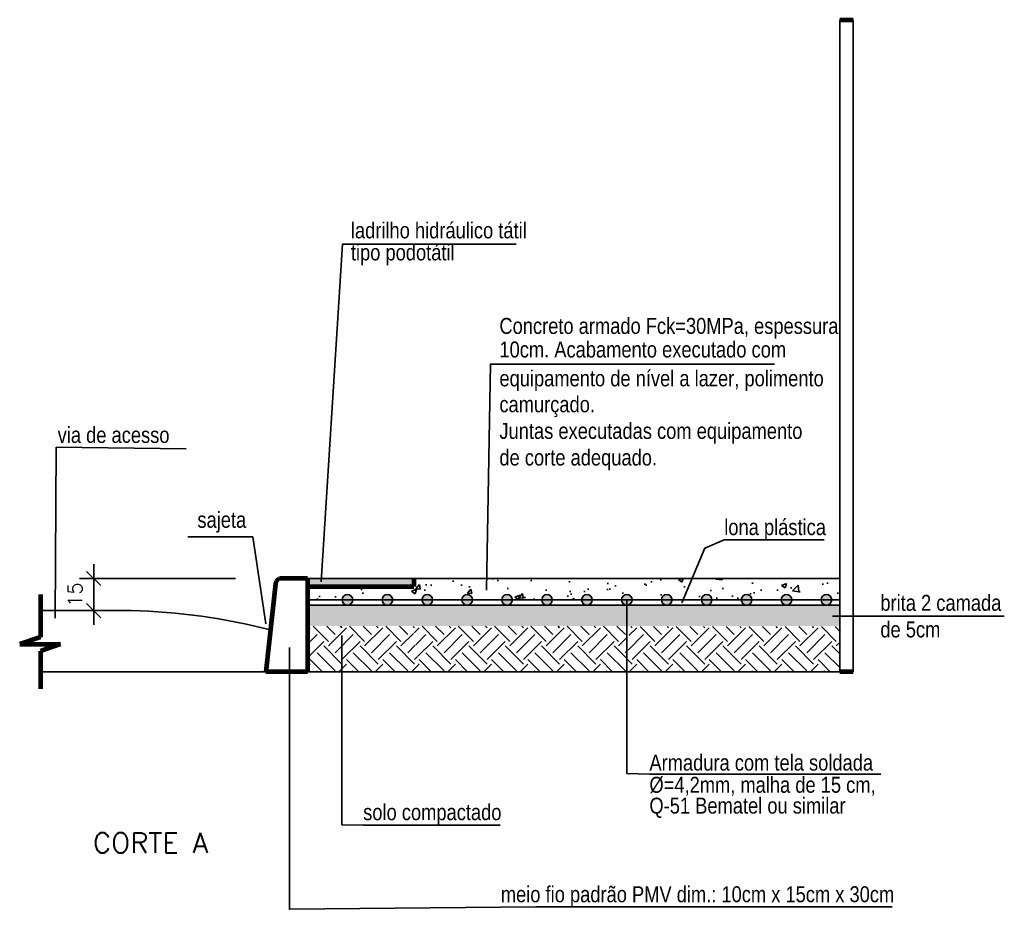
# Model space of a CAD drawing. Extents: x -1057 to 3416, y -340 to 4111.
# Drawn here: x 1258.3 to 1502, y 117.8 to 338 of the extents above; entities that cross this region are included whole.
import ezdxf

# ---------------------------------------------------------------- set-up
doc = ezdxf.new("R2010")
doc.units = 0
doc.header["$LTSCALE"] = 50
for name, pattern in [('ACAD_ISO04W100', [30, 24, -3, 0, -3]), ('CONTINU', [0]), ('DASHDOT', [1, 0.5, -0.25, 0, -0.25])]:
    doc.linetypes.add(name, pattern=pattern)
doc.layers.add('0.1', color=8, linetype='Continuous', lineweight=13)
doc.layers.add('EIXOS NOVOS', color=8, linetype='DASHDOT')
doc.layers.add('medir projeto', color=6, linetype='Continuous')
doc.styles.add('ROMANS', font='romans')
doc.styles.get("Standard").update_dxf_attribs({"font": 'romans.shx'})
doc.styles.add('TEXTOS', font='ARIALN.TTF')
doc.dimstyles.new('Fares Eng - 50', dxfattribs={"dimscale": 2, "dimtxt": 0.085, "dimasz": 0.1, "dimexe": 0.05, "dimexo": 0.05, "dimgap": 0.04, "dimtad": 1, "dimzin": 4, "dimdsep": 46, "dimtxsty": 'ROMANS', "dimblk1": 'OBLIQUE', "dimblk2": 'OBLIQUE', "dimsah": 1, "dimcen": 0.05, "dimdle": 0.05, "dimclrd": 7, "dimclre": 7, "dimclrt": 7, "dimaunit": 1, "dimadec": 0, "dimazin": 0, "dimtfac": 1, "dimtix": 1, "dimtmove": 2, "dimatfit": 0, "dimldrblk": 'OPEN90', "dimfxl": 1, "dimtolj": 1, "dimtzin": 0, "dimarcsym": 0})

# ---------------------------------------------------------------- blocks, each defined once
blk = doc.blocks.new('_DOT')
at = {"color": 0, "linetype": 'ByBlock'}
blk.add_line((-0.5, 0), (-1, 0), dxfattribs=at)
at = {"color": 0, "linetype": 'ByBlock', "const_width": 0.5}
blk.add_lwpolyline([(-0.25, 0, 1), (0.25, 0, 1)], format="xyb", close=True, dxfattribs=at)
blk = doc.blocks.new('_OBLIQUE')
at = {"color": 0, "linetype": 'ByBlock'}
blk.add_line((-0.5, -0.5), (0.5, 0.5), dxfattribs=at)
blk = doc.blocks.new('*D147')
at = {"layer": '0.1', "color": 7, "linetype": 'CONTINU', "lineweight": -2, "transparency": 16777216}
for p, q in [((1276.6, 199.65), (1276.6, 203.18)), ((1311.68, 199.65), (1273.07, 199.65)), ((1276.6, 191.7), (1276.6, 199.65)), ((1276.6, 191.7), (1276.6, 188.17))]:
    blk.add_line(p, q, dxfattribs=at)
at = {"layer": '0.1', "color": 7, "linetype": 'ACAD_ISO04W100', "lineweight": -2, "transparency": 16777216}
blk.add_line((1276.81, 191.7), (1273.07, 191.7), dxfattribs=at)
at = {"layer": 'DEFPOINTS', "color": 0, "linetype": 'CONTINU', "lineweight": -2, "transparency": 16777216}
for p in [(1276.6, 199.65), (1315.21, 199.65), (1280.34, 191.7)]:
    blk.add_point(p, dxfattribs=at)
at = {"layer": '0.1', "color": 7, "linetype": 'CONTINU', "lineweight": -2, "transparency": 16777216, "xscale": 3.529411764705882, "yscale": 3.529411764705882, "zscale": 3.529411764705882}
for p, rotation in [((1276.6, 199.65), 270), ((1276.6, 191.7), 90)]:
    blk.add_blockref('_OBLIQUE', p, dxfattribs=dict(at, rotation=rotation))
at = {"layer": '0.1', "color": 7, "linetype": 'CONTINU', "lineweight": -2, "transparency": 16777216, "insert": (1271.98, 195.65), "char_height": 3.529, "attachment_point": 5, "rotation": 90, "style": 'ROMANS'}
blk.add_mtext('\\A1;15', dxfattribs=at)
blk = doc.blocks.new('_Open90')
at = {"color": 0, "linetype": 'ByBlock', "lineweight": -2}
for p, q in [((0, 0), (-1, 0)), ((-0.5, 0.5), (0, 0)), ((0, 0), (-0.5, -0.5))]:
    blk.add_line(p, q, dxfattribs=at)

msp = doc.modelspace()

# ---------------------------------------------------------------- hatches: boundary and pattern name
h = msp.add_hatch(color=7)
h.dxf.hatch_style = 1
h.paths.add_polyline_path([(1338.093, 194.377), (1340.728, 194.377, 1)])
h.paths.add_polyline_path([(1340.728, 194.377), (1338.093, 194.377, 1)])
h.paths.add_polyline_path([(1347.974, 194.377), (1350.609, 194.377, 1)])
h.paths.add_polyline_path([(1350.609, 194.377), (1347.974, 194.377, 1)])
h.paths.add_polyline_path([(1357.856, 194.377), (1360.491, 194.377, 1)])
h.paths.add_polyline_path([(1360.491, 194.377), (1357.856, 194.377, 1)])
h.paths.add_polyline_path([(1367.737, 194.377), (1370.373, 194.377, 1)])
h.paths.add_polyline_path([(1370.373, 194.377), (1367.737, 194.377, 1)])
h.paths.add_polyline_path([(1377.619, 194.377), (1380.254, 194.377, 1)])
h.paths.add_polyline_path([(1380.254, 194.377), (1377.619, 194.377, 1)])
h.paths.add_polyline_path([(1387.501, 194.377), (1390.136, 194.377, 1)])
h.paths.add_polyline_path([(1390.136, 194.377), (1387.501, 194.377, 1)])
h.paths.add_polyline_path([(1397.382, 194.377), (1400.017, 194.377, 1)])
h.paths.add_polyline_path([(1400.017, 194.377), (1397.382, 194.377, 1)])
h.paths.add_polyline_path([(1407.264, 194.377), (1409.899, 194.377, 1)])
h.paths.add_polyline_path([(1409.899, 194.377), (1407.264, 194.377, 1)])
h.paths.add_polyline_path([(1417.146, 194.377), (1419.781, 194.377, 1)])
h.paths.add_polyline_path([(1419.781, 194.377), (1417.146, 194.377, 1)])
h.paths.add_polyline_path([(1427.027, 194.377), (1429.662, 194.377, 1)])
h.paths.add_polyline_path([(1429.662, 194.377), (1427.027, 194.377, 1)])
h.paths.add_polyline_path([(1436.909, 194.377), (1439.544, 194.377, 1)])
h.paths.add_polyline_path([(1439.544, 194.377), (1436.909, 194.377, 1)])
h.paths.add_polyline_path([(1446.79, 194.377), (1449.425, 194.377, 1)])
h.paths.add_polyline_path([(1449.425, 194.377), (1446.79, 194.377, 1)])
h.paths.add_polyline_path([(1456.672, 194.377), (1459.307, 194.377, 1)])
h.paths.add_polyline_path([(1459.307, 194.377), (1456.672, 194.377, 1)])
at = {"layer": 'medir projeto', "linetype": 'CONTINU', "lineweight": -2}
h = msp.add_hatch(dxfattribs=at)
h.set_pattern_fill('AR-CONC', color=8, scale=0.07)
h.paths.add_polyline_path([(1461.283, 199.647), (1415.675, 199.647), (1413.471, 194.377), (1417.146, 194.377, -1), (1419.781, 194.377), (1427.027, 194.377, -1), (1429.662, 194.377), (1436.909, 194.377, -1), (1439.544, 194.377), (1446.79, 194.377, -1), (1449.425, 194.377), (1456.672, 194.377, -1), (1459.307, 194.377), (1461.283, 194.377)])
h.paths.add_polyline_path([(1415.675, 199.647), (1355.88, 199.647), (1355.88, 197.671), (1329.529, 197.671), (1329.529, 194.377), (1338.093, 194.377, -1), (1340.728, 194.377), (1347.974, 194.377, -1), (1350.609, 194.377), (1357.856, 194.377, -1), (1360.491, 194.377), (1367.737, 194.377, -1), (1370.373, 194.377), (1377.619, 194.377, -1), (1380.254, 194.377), (1387.501, 194.377, -1), (1390.136, 194.377), (1397.382, 194.377, -1), (1400.017, 194.377), (1407.264, 194.377, -1), (1409.899, 194.377), (1413.471, 194.377)])
h.paths.add_polyline_path([(1373.834, 196.75, -1), (1373.834, 196.775, -1)], flags=16)
h = msp.add_hatch(color=1, dxfattribs=at)
h.dxf.hatch_style = 1
h.paths.add_polyline_path([(1355.88, 199.647), (1329.529, 199.647), (1329.529, 197.671), (1355.88, 197.671)])
h.paths.add_polyline_path([(1332.909, 198.836, -1), (1332.909, 198.861, -1)], flags=16)
h = msp.add_hatch(dxfattribs=at)
h.set_pattern_fill('GRAVEL', color=8, scale=0.2)
h.paths.add_polyline_path([(1329.529, 193.059), (1461.283, 193.059), (1461.283, 187.906), (1329.529, 187.906)])
h = msp.add_hatch(dxfattribs=at)
h.set_pattern_fill('EARTH', color=8, angle=45)
h.paths.add_polyline_path([(1409.222, 187.866), (1355.684, 187.866), (1357.242, 176.59), (1408.581, 176.59)])
h.paths.add_polyline_path([(1355.448, 187.866), (1329.933, 187.866), (1329.529, 176.59), (1357.242, 176.59)])
edge = h.paths.add_edge_path(flags=16)
edge.add_arc((1338.039, 185.601), 0.0125, 0, 360)
h.paths.add_polyline_path([(1461.519, 187.766), (1408.817, 187.766), (1408.581, 176.59), (1461.283, 176.59)])

# ---------------------------------------------------------------- linework, layer by layer
at = {"color": 7, "linetype": 'Continuous'}
for p, q in [((1461.283, 176.59), (1461.283, 337.989)), ((1464.577, 337.989), (1464.577, 176.59)), ((1329.529, 199.647), (1461.283, 199.647)), ((1329.529, 194.377), (1461.283, 194.377)), ((1329.529, 193.059), (1461.283, 193.059)), ((1285.897, 191.696), (1263.387, 191.696)), ((1319.199, 176.59), (1263.387, 176.59)), ((1329.529, 176.59), (1461.283, 176.59))]:
    msp.add_line(p, q, dxfattribs=at)
at = {"color": 7}
msp.add_line((1459.479, 190.321), (1502.033, 190.321), dxfattribs=at)
for points in [[(1332.909, 198.899), (1338.215, 282.459), (1381.159, 282.459)], [(1373.834, 196.813), (1374.844, 252.751), (1445.116, 252.751)], [(1267.035, 189.82), (1267.305, 232.151), (1299.488, 231.741)], [(1319.2, 188.404), (1315.953, 209.949), (1299.86, 209.949)], [(1422.227, 193.624), (1427.907, 207.203), (1432.698, 209.202), (1457.403, 209.202)], [(1408.581, 194.327), (1408.581, 151.387), (1414.165, 151.261), (1471.504, 151.261)], [(1338.039, 185.551), (1338.039, 138.643), (1343.299, 138.633), (1377.23, 138.633)], [(1325.054, 182.531), (1325.054, 117.768), (1386.067, 118.417), (1474.261, 118.417)]]:
    msp.add_lwpolyline(points, dxfattribs=at)
for centre in [(1339.41, 194.377), (1349.292, 194.377), (1359.173, 194.377), (1369.055, 194.377), (1378.937, 194.377), (1388.818, 194.377), (1398.7, 194.377), (1408.581, 194.377), (1418.463, 194.377), (1428.345, 194.377), (1438.226, 194.377), (1448.108, 194.377), (1457.99, 194.377)]:
    msp.add_circle(centre, 1.318, dxfattribs=at)
at = {"color": 7, "linetype": 'Continuous'}
msp.add_arc((1282.915, 43.278), 148.449, 75.3928, 88.84868, dxfattribs=at)
at = {"layer": 'EIXOS NOVOS', "color": 7, "lineweight": 200, "ltscale": 10}
for p, q in [((1461.283, 337.989), (1464.577, 337.989)), ((1321.623, 198.329), (1319.199, 176.59)), ((1329.529, 199.647), (1322.941, 199.647)), ((1329.529, 199.647), (1329.529, 176.59)), ((1329.529, 197.671), (1355.88, 197.671)), ((1355.88, 199.647), (1355.88, 197.671)), ((1263.387, 195.692), (1263.387, 185.126)), ((1263.387, 185.126), (1258.272, 183.374)), ((1258.272, 183.374), (1268.363, 183.374)), ((1268.363, 183.374), (1263.387, 181.67)), ((1263.387, 181.67), (1263.387, 172.352)), ((1329.529, 176.59), (1319.199, 176.59)), ((1464.577, 176.59), (1461.283, 176.59))]:
    msp.add_line(p, q, dxfattribs=at)
msp.add_arc((1322.941, 198.329), 1.318, 90, 180, dxfattribs=at)

# ---------------------------------------------------------------- block references
at = {"color": 7, "xscale": 0.05, "yscale": 0.05, "zscale": 0.05}
for p, rotation in [((1332.909, 198.849), 270), ((1373.834, 196.763), 270), ((1359.305, 193.059), 90), ((1408.581, 194.377), 90), ((1338.039, 185.601), 90), ((1325.054, 182.581), 90)]:
    msp.add_blockref('_DOT', p, dxfattribs=dict(at, rotation=rotation))

# ---------------------------------------------------------------- texts
at = {"color": 7, "style": 'TEXTOS'}
for s, insert, char_height, attachment_point in [('ladrilho hidráulico tátil', (1340.267, 283.808), 3.95265, 7), ('tipo podotátil', (1340.267, 277.214), 3.95265, 7), ('Concreto armado Fck=30MPa, espessura ', (1377.036, 259.017), 3.95265, 7), ('10cm. Acabamento executado com  ', (1377.036, 254.313), 3.95265, 7), ('equipamento de nível a lazer, polimento ', (1377.036, 246.04), 3.95265, 7), ('camurçado.  \\PJuntas executadas com equipamento \\Pde corte adequado.', (1377.036, 226.44), 3.95265, 7), ('via de acesso', (1295.359, 233.165), 3.95265, 9), ('sajeta', (1314.351, 211.02), 3.9526, 9), ('lona plástica', (1432.708, 209.212), 3.95265, 7), ('brita 2 camada\\Pde 5cm', (1471.347, 185.014), 3.95265, 7), ('Armadura com tela soldada ', (1414.175, 152.046), 3.95265, 7), ('Ø=4,2mm, malha de 15 cm,', (1414.175, 145.88), 3.95265, 7), ('solo compactado', (1343.309, 138.643), 3.95265, 7), ('Q-51 Bematel ou similar ', (1414.175, 140.374), 3.95265, 7), ('meio fio padrão PMV dim.: 10cm x 15cm x 30cm', (1377.389, 118.325), 3.95265, 7)]:
    msp.add_mtext(s, dxfattribs=dict(at, insert=insert, char_height=char_height, attachment_point=attachment_point))
at = {"layer": 'medir projeto', "color": 7, "linetype": 'CONTINU', "lineweight": -2, "insert": (1276.418, 136.723), "char_height": 5, "width": 53.25, "attachment_point": 1}
msp.add_mtext('CORTE A', dxfattribs=at)

# ---------------------------------------------------------------- dimensions: what is measured, and where the dimension line sits
at = {"layer": '0.1', "linetype": 'CONTINU', "lineweight": -2}
dim = msp.add_linear_dim(base=(1276.602, 199.647), p1=(1280.338, 191.696), p2=(1315.208, 199.647), angle=90, text='15', dimstyle='Fares Eng - 50', override={"dimscale": 117.647059, "dimtxt": 0.03, "dimasz": 0.03, "dimexe": 0.03, "dimexo": 0.03, "dimzin": 1, "dimdle": 0.03}, dxfattribs=at)
dim.commit()
dim.dimension.update_dxf_attribs({"geometry": '*D147', "text_midpoint": (1271.98, 195.647), "dimtype": 160})

doc.saveas('drawing.dxf')
